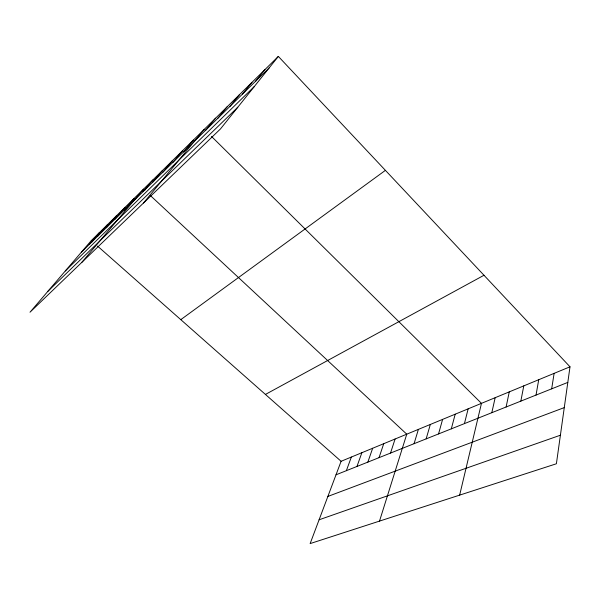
<?xml version="1.0" encoding="UTF-8"?>
<svg xmlns="http://www.w3.org/2000/svg" width="600" height="600" viewBox="0 0 600 600"><rect width="100%" height="100%" fill="white"/><g stroke="black" fill="none" stroke-linecap="round" stroke-linejoin="round"><path stroke-width="0.9" d="M570 366.803L556.395 463.763L310.14 543.592L341.093 461.287L570 366.803L278.34 56.407L91.297 240.577L30 312.225L220.507 128.903L278.34 56.407M551.67 388.838L554.123 373.358M536.025 395.07L538.725 379.718M520.845 401.123L523.778 385.882M506.115 406.995L509.265 391.875M491.82 412.695L495.165 397.695M459.653 495.12L481.47 403.35L211.493 136.425M464.43 423.615L468.15 408.84M451.312 428.842L455.197 414.188M438.555 433.928L442.597 419.393M426.15 438.877L430.335 424.455M414.067 443.692L418.395 429.382M379.507 521.107L406.763 434.183L150.24 195.428M390.518 453.082L395.092 438.998M379.035 457.658L383.73 443.685M367.86 462.112L372.66 448.252M356.97 466.455L361.868 452.707M346.358 470.685L351.353 457.05M255.63 81.18L264.9 69.645M242.55 94.02L251.933 82.41M229.92 106.41L239.407 94.748M217.733 118.373L227.31 106.657M205.965 129.922L215.61 118.17M143.505 202.995L204.3 129.315L205.612 130.605M183.578 151.89L193.35 140.093M172.928 162.345L182.752 150.532M162.615 172.462L172.485 160.642M152.625 182.265L162.525 170.445M142.95 191.76L152.873 179.947M81.863 262.32L143.512 189.165L144.855 190.417M115.095 219.097L125.07 207.322M124.185 210.173L134.153 198.382M106.275 227.752L116.257 216M97.71 236.153L107.692 224.43M89.4 244.305L99.382 232.62M81.33 252.233L269.205 67.86M65.302 270.96L254.303 86.543M47.873 291.33L237.795 107.243M180.795 319.65L385.41 170.355M265.433 394.433L483.99 275.265M336.007 474.81L567.81 382.403M327.877 496.433L564.27 407.61M319.087 519.795L560.4 435.217M91.297 240.577L92.692 241.808M97.583 246.127L341.093 461.287"/></g></svg>
